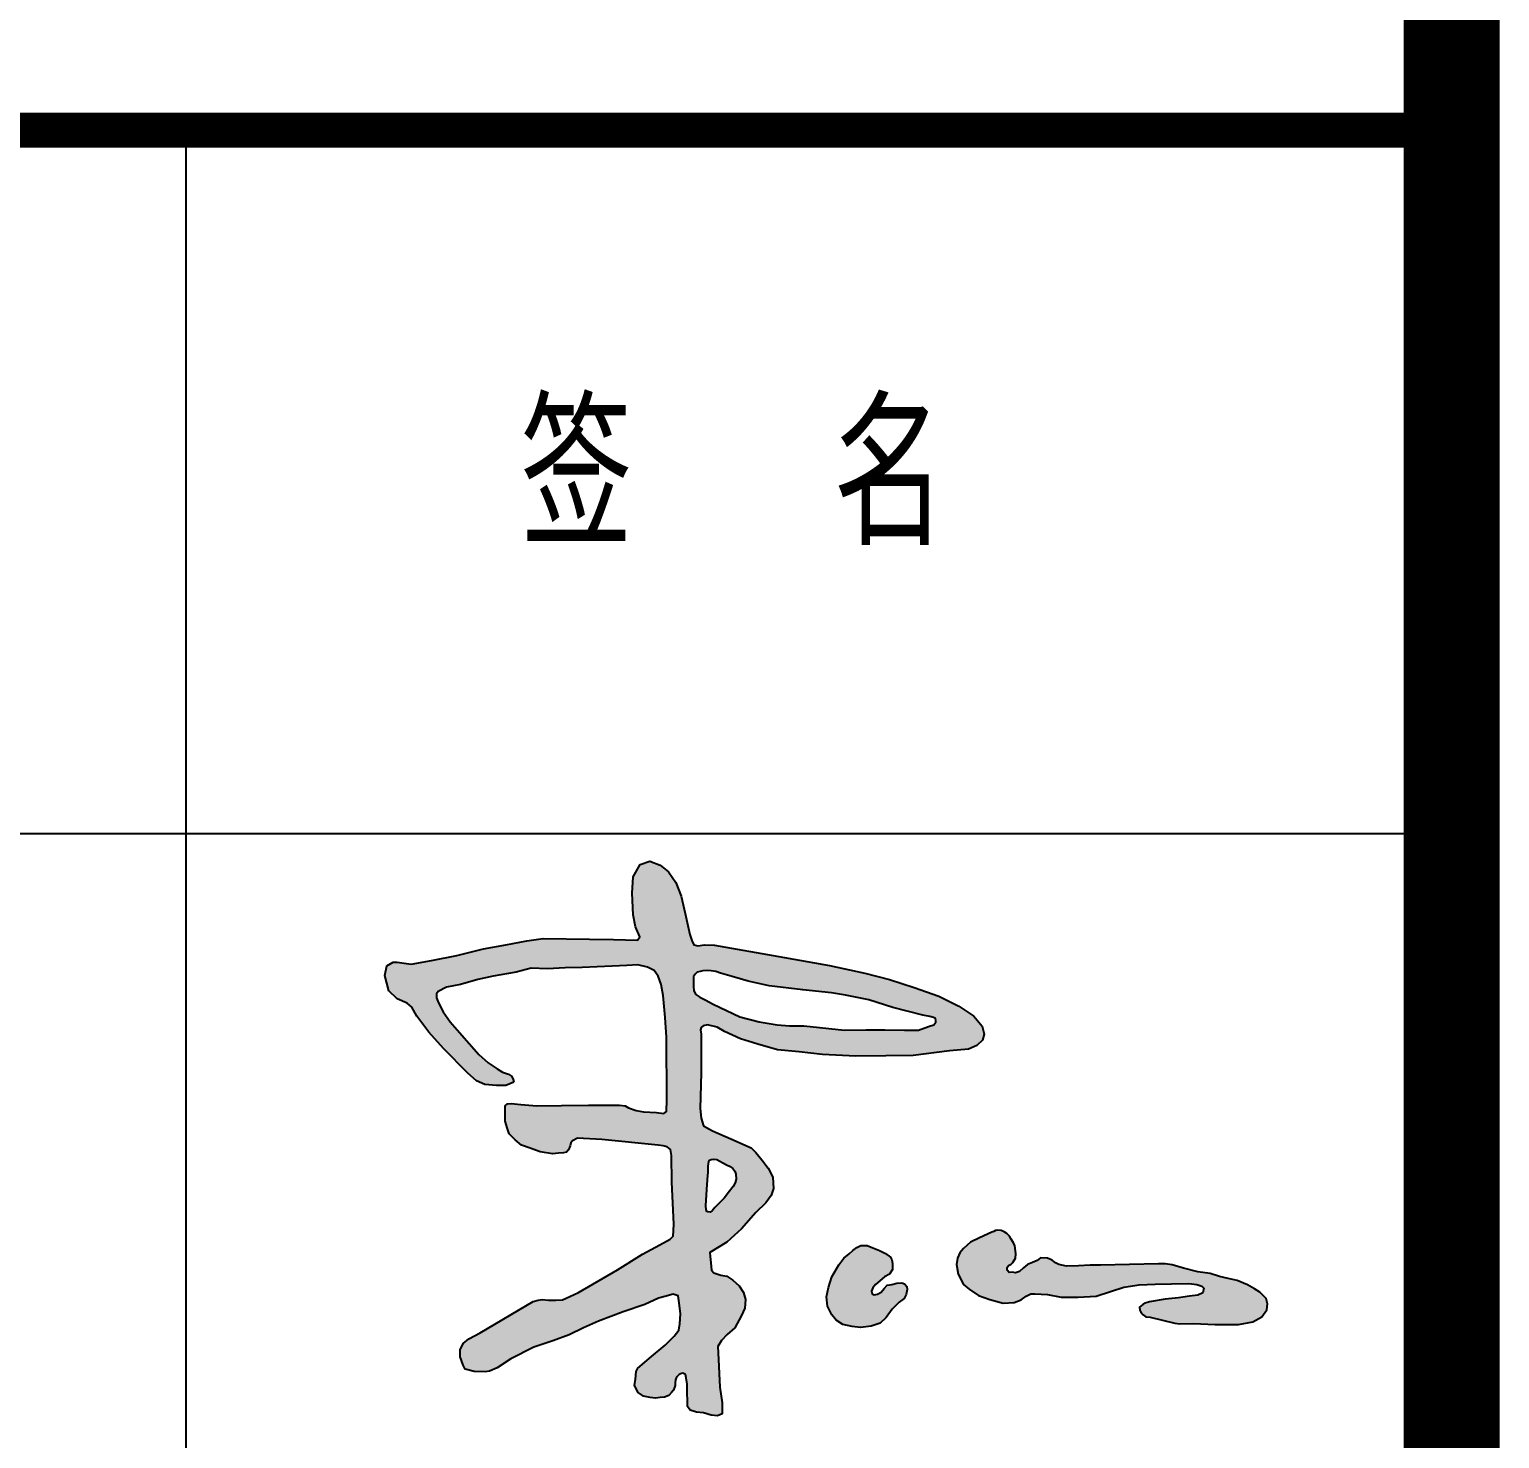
# Model space of a CAD drawing. Extents: x 1162612 to 1711260, y -157368 to 197905.
# Drawn here: x 1689918 to 1692218, y -132325 to -130120 of the extents above; entities that cross this region are included whole.
import ezdxf

# ---------------------------------------------------------------- set-up
doc = ezdxf.new("R2010")
doc.units = 0
doc.header["$LTSCALE"] = 1000
doc.header["$MEASUREMENT"] = 0
doc.layers.get('0').update_dxf_attribs({"linetype": 'CONTINUOUS'})
doc.layers.add('PUB_TEXT', color=7, linetype='CONTINUOUS')
doc.layers.add('PUB_TITLE', color=4, linetype='CONTINUOUS')
doc.styles.add('TQ', font='txt.shx', dxfattribs={"width": 0.8, "bigfont": 'hztxt.shx'})

msp = doc.modelspace()

# ---------------------------------------------------------------- hatches: boundary and pattern name
h = msp.add_hatch(color=7)
h.paths.add_polyline_path([(1690969.2, -131692), (1690968, -131685.4), (1690969, -131681.6), (1690972.2, -131678.9), (1690979.2, -131677.2), (1690994.1, -131681.2), (1691005.7, -131687.6), (1691030.9, -131699), (1691057.8, -131707.6), (1691088.6, -131716.7), (1691122.4, -131719.6), (1691159, -131723.6), (1691211, -131726.4), (1691257.9, -131725.8), (1691300.7, -131725.3), (1691357.9, -131718.1), (1691387.3, -131715.4), (1691400.4, -131709.9), (1691409.5, -131701.3), (1691411.7, -131691.9), (1691409, -131679.2), (1691395.9, -131663.9), (1691372.5, -131648.1), (1691341, -131632.7), (1691302.4, -131619.2), (1691263.8, -131606.3), (1691225.2, -131596.7), (1691169.8, -131584.5), (1691090.6, -131570.2), (1690989.8, -131552.9), (1690974.3, -131552.3), (1690963.8, -131553.9), (1690957.7, -131552), (1690954.6, -131545.3), (1690951.4, -131535.8), (1690949.2, -131526.7), (1690944.2, -131503.2), (1690937.9, -131476.1), (1690929.3, -131454.9), (1690918, -131437.8), (1690904.8, -131427.8), (1690888.6, -131421.5), (1690873.6, -131426.5), (1690862.8, -131445.9), (1690861.4, -131471.6), (1690862.9, -131505.3), (1690866.4, -131523.9), (1690873.2, -131539.6), (1690869.5, -131544.7), (1690831.9, -131543.7), (1690794.3, -131543.2), (1690721.9, -131542.3), (1690696.5, -131545.8), (1690663.5, -131552.4), (1690628.4, -131558.5), (1690586.7, -131568.7), (1690547, -131576.8), (1690515.5, -131582.4), (1690493.6, -131579.3), (1690487, -131579.3), (1690477.4, -131584.9), (1690474.3, -131600.2), (1690480.5, -131624.2), (1690493.7, -131636.9), (1690509, -131643.5), (1690516.6, -131649.6), (1690524.2, -131663.8), (1690543, -131688.7), (1690565.9, -131714.6), (1690604.2, -131752.7), (1690617.5, -131764.7), (1690630.4, -131770.8), (1690648.9, -131772.4), (1690663.4, -131772.4), (1690675.8, -131767.2), (1690675.6, -131765.5), (1690675.4, -131764.3), (1690674.5, -131761.2), (1690672.5, -131757.7), (1690667.9, -131754.7), (1690658.4, -131751.2), (1690650.1, -131746.1), (1690635.9, -131736.7), (1690621.1, -131724), (1690605.9, -131706.8), (1690587.6, -131685.4), (1690576.4, -131672.7), (1690565.3, -131656.9), (1690558.2, -131642.8), (1690555.1, -131635.1), (1690555.1, -131628.9), (1690557.6, -131625.2), (1690570.7, -131618.3), (1690592.5, -131614.3), (1690619.9, -131606.3), (1690643.9, -131601.2), (1690679.9, -131594.9), (1690703.4, -131588.6), (1690728.7, -131589.8), (1690756.1, -131588.1), (1690783, -131587.5), (1690829.8, -131585.8), (1690852.7, -131584.7), (1690869.8, -131583.5), (1690885.3, -131587), (1690895.6, -131592.1), (1690901.9, -131601.2), (1690906.4, -131614.4), (1690909.9, -131631.5), (1690912.7, -131665.8), (1690915, -131696.6), (1690915.3, -131794.8), (1690915, -131812.9), (1690910.8, -131816.1), (1690899.1, -131814.5), (1690879, -131813.2), (1690867.6, -131811.6), (1690855.2, -131807.2), (1690850.1, -131804), (1690841.1, -131802.8), (1690793.1, -131802.8), (1690750.8, -131803.5), (1690712, -131803.8), (1690687.2, -131801.9), (1690671.9, -131800.3), (1690665.9, -131800.9), (1690662.7, -131804.1), (1690662.4, -131815.2), (1690662.7, -131827.9), (1690665.9, -131840), (1690668.7, -131848), (1690678, -131857.5), (1690687.8, -131865.4), (1690701.5, -131870.5), (1690717.4, -131876.2), (1690736.5, -131879), (1690745.8, -131878.3), (1690753.8, -131877.6), (1690758.2, -131876.6), (1690761.6, -131872.8), (1690763.9, -131866.5), (1690765.4, -131862.1), (1690767.6, -131858.9), (1690775.6, -131854.7), (1690813.8, -131856.7), (1690902, -131865.8), (1690909.9, -131866.4), (1690915.9, -131868), (1690921.1, -131872.5), (1690922.5, -131881.7), (1690923.1, -131923.4), (1690926.2, -131989.4), (1690925.9, -131999.2), (1690925.1, -132007.7), (1690920.5, -132012.6), (1690904.2, -132021.6), (1690877.5, -132036.1), (1690838.2, -132060.4), (1690777.4, -132096.3), (1690763.8, -132102.5), (1690752.3, -132107.4), (1690741.7, -132107.8), (1690730, -132108.1), (1690720.4, -132107.2), (1690714.1, -132107.9), (1690706.5, -132110.2), (1690623.4, -132158.9), (1690605.8, -132168.5), (1690596.5, -132175.6), (1690592, -132185.5), (1690592, -132196.5), (1690596.5, -132209.8), (1690599.9, -132216.2), (1690614, -132219.6), (1690631, -132220.2), (1690638.1, -132219.1), (1690649.7, -132214.1), (1690671.5, -132199.9), (1690707.1, -132181.5), (1690736.9, -132171.5), (1690762.7, -132162.5), (1690784.8, -132151.2), (1690808.4, -132140.8), (1690846.9, -132126.4), (1690881.2, -132114.7), (1690902.5, -132104.7), (1690912.4, -132102.5), (1690925.5, -132098.9), (1690933.2, -132101.1), (1690934.6, -132112.4), (1690936.8, -132129.6), (1690935.5, -132144.9), (1690934.1, -132154.9), (1690926.9, -132164.3), (1690912.9, -132178.4), (1690891.2, -132196), (1690870.2, -132214.5), (1690867.5, -132219.5), (1690866.5, -132231.8), (1690865, -132241.6), (1690870.7, -132252.7), (1690879, -132258.2), (1690889.1, -132260.2), (1690897.7, -132261.5), (1690905.2, -132260.5), (1690911.7, -132259.7), (1690918.5, -132257.2), (1690922.6, -132252.4), (1690925.8, -132248.9), (1690928.3, -132241.6), (1690928.3, -132237.4), (1690929.1, -132232.6), (1690930.6, -132228.3), (1690934.9, -132224.5), (1690936.9, -132223.3), (1690940.4, -132222.3), (1690944.4, -132224.3), (1690945.7, -132229.6), (1690947.2, -132239.6), (1690947.4, -132251.3), (1690947.7, -132267.3), (1690947.7, -132274.5), (1690951.7, -132280.2), (1690961.7, -132283.1), (1690972.8, -132284.5), (1690984.9, -132288.1), (1690994.6, -132289.1), (1691001.9, -132285.7), (1691001.9, -132268.4), (1690998.3, -132243.9), (1690995.8, -132190.3), (1690995.4, -132180.3), (1691001.1, -132171), (1691009.9, -132161.8), (1691022, -132151.3), (1691032.4, -132132), (1691037.7, -132120.7), (1691038.5, -132107.1), (1691035.3, -132096.2), (1691028.4, -132085.8), (1691018.6, -132076.8), (1691009.3, -132070.7), (1690999.8, -132068.8), (1690988.7, -132065.3), (1690985.5, -132060.9), (1690984.2, -132049.7), (1690983.3, -132039.9), (1690982.8, -132033.3), (1691009.2, -132017.2), (1691032.3, -131996.7), (1691054.4, -131971.1), (1691070.5, -131955.8), (1691078.5, -131944.2), (1691082.1, -131933.3), (1691081.3, -131915.9), (1691074.1, -131901.8), (1691064, -131888.6), (1691054.4, -131877.3), (1691047.2, -131869.7), (1691015.7, -131855.6), (1690986.8, -131843.4), (1690972.8, -131835.3), (1690968.9, -131823.1), (1690967.6, -131808.3), (1690969.2, -131752.3)])
h.paths.add_polyline_path([(1690987.9, -131645.2), (1690975.4, -131638.2), (1690966.8, -131633.9), (1690960.8, -131629.7), (1690957.8, -131624.4), (1690957.3, -131616.8), (1690957, -131601.8), (1690958.6, -131599.8), (1690960, -131597.5), (1690962.8, -131595.2), (1690967.3, -131593.8), (1690971.5, -131592.9), (1690978.9, -131592.6), (1690984.8, -131592.7), (1690991.9, -131593.8), (1690999.5, -131596.3), (1691017.8, -131601.9), (1691042.8, -131609), (1691075.3, -131616.1), (1691128.4, -131622.8), (1691173, -131627.4), (1691194.7, -131630.8), (1691231.3, -131638.2), (1691269, -131650.2), (1691315.7, -131662.1), (1691326.9, -131664.1), (1691332.7, -131665.9), (1691335.6, -131667.7), (1691336.3, -131670.6), (1691336.5, -131673.1), (1691333.1, -131677.3), (1691324.9, -131679.7), (1691309.1, -131685.6), (1691287.3, -131685.9), (1691256.5, -131685.2), (1691226.9, -131685.2), (1691193.5, -131685.9), (1691129.7, -131678.8), (1691107.2, -131678.8), (1691087.9, -131677.5), (1691059.7, -131672.4), (1691029.5, -131664.7)], flags=16)
h.paths.add_polyline_path([(1690984.9, -131887.9), (1690988.4, -131887.3), (1690993.5, -131887.9), (1691008.5, -131896.3), (1691014.5, -131898.8), (1691018.6, -131902.1), (1691021.8, -131906.1), (1691023.3, -131911.1), (1691024.1, -131918.9), (1691022.3, -131924.5), (1691019.1, -131930.2), (1691013.3, -131937.8), (1691005.2, -131948.3), (1690997.4, -131956.1), (1690990.4, -131963.2), (1690986.1, -131968.4), (1690983.1, -131970.2), (1690979.8, -131970.1), (1690978.1, -131969.1), (1690976.7, -131966.2), (1690976.5, -131960.3), (1690978.2, -131934.9), (1690978.9, -131919.9), (1690979.5, -131913.2), (1690980.3, -131908.5), (1690980.3, -131898.4), (1690980.9, -131891.3), (1690982.1, -131888.9)], flags=16)
h = msp.add_hatch(color=7)
h.paths.add_polyline_path([(1691279, -132111.2), (1691286.9, -132105.3), (1691289.7, -132099.1), (1691291.4, -132091.5), (1691290.9, -132086.7), (1691287.5, -132082.7), (1691283, -132080.7), (1691275.3, -132081.6), (1691267.4, -132083.5), (1691260.3, -132084.7), (1691255.5, -132089.8), (1691251, -132095.7), (1691245.1, -132098.8), (1691240, -132099.9), (1691236.6, -132098.2), (1691235.4, -132094), (1691237.7, -132088.9), (1691242, -132083.3), (1691256.1, -132071.6), (1691263.7, -132067.3), (1691268.6, -132060.1), (1691268.4, -132050.7), (1691267.3, -132044.7), (1691265.3, -132040.7), (1691257.5, -132035.1), (1691248.3, -132030.6), (1691237.8, -132026.2), (1691229.1, -132022.6), (1691219, -132022.6), (1691212.5, -132025.6), (1691206.6, -132030.1), (1691200.7, -132035.5), (1691192.2, -132042.5), (1691184.3, -132052.7), (1691173.8, -132071.4), (1691168.4, -132088.1), (1691165, -132102.8), (1691166.7, -132117.2), (1691173.5, -132130.8), (1691180.3, -132139.3), (1691190.8, -132146), (1691205.5, -132149.2), (1691218.2, -132150.9), (1691234.9, -132148.9), (1691249, -132144.1), (1691258.4, -132135), (1691267.7, -132122.3)])
h.paths.add_polyline_path([(1691808, -132077.2), (1691793.5, -132074.4), (1691780.2, -132071.2), (1691765.4, -132066.4), (1691746.1, -132063.6), (1691723.6, -132058), (1691705.9, -132052.7), (1691695, -132051.1), (1691684.6, -132051.1), (1691594, -132053.3), (1691577.8, -132053.3), (1691559.7, -132054.4), (1691540.5, -132054.7), (1691528.9, -132052.1), (1691523.3, -132049.9), (1691518.5, -132045.6), (1691511.1, -132042.2), (1691500, -132042), (1691495, -132045.9), (1691487.6, -132049), (1691479.7, -132052.1), (1691473.5, -132057.5), (1691467.1, -132063.1), (1691460.9, -132065.1), (1691456.3, -132064.5), (1691450.8, -132064.7), (1691448, -132061), (1691447.8, -132057.1), (1691450, -132054), (1691453.9, -132051.7), (1691456.7, -132049.1), (1691460.7, -132042.4), (1691461.2, -132035.7), (1691460.9, -132030.8), (1691460, -132023.3), (1691457.7, -132018.4), (1691454.1, -132012.7), (1691451.7, -132008), (1691447.2, -132003.6), (1691443.2, -132000.9), (1691438.6, -131999.3), (1691432.2, -131998.3), (1691429.6, -131999.1), (1691427.1, -132000.4), (1691424, -132001.5), (1691404.7, -132010.3), (1691390.3, -132017.5), (1691379.8, -132027.2), (1691373.8, -132034), (1691370.2, -132042.4), (1691368.6, -132052.5), (1691371.4, -132067.3), (1691379.4, -132083.8), (1691388.3, -132091), (1691403.1, -132100.7), (1691420.8, -132107.1), (1691441.7, -132112.7), (1691458.6, -132111.9), (1691469.9, -132107.5), (1691477.5, -132101.9), (1691484.8, -132098.2), (1691491.2, -132098.2), (1691510.9, -132099.1), (1691532.3, -132103.1), (1691559, -132103.6), (1691586.9, -132101.6), (1691609.4, -132094.6), (1691630.6, -132087.5), (1691654.4, -132084.3), (1691679.5, -132083), (1691705.2, -132082.4), (1691732.2, -132081.9), (1691744.6, -132083.5), (1691752.6, -132086.1), (1691755.7, -132089.2), (1691754.2, -132096.8), (1691746.1, -132100.2), (1691733.2, -132101.7), (1691715.7, -132104.2), (1691694.9, -132106.7), (1691670.5, -132110.5), (1691664, -132112.7), (1691659.9, -132115), (1691655, -132119.2), (1691655.4, -132123.6), (1691657, -132127), (1691660.5, -132131.1), (1691664.9, -132134), (1691671.5, -132134.7), (1691710, -132144.1), (1691717.9, -132145.1), (1691739.2, -132144.7), (1691773.4, -132145.9), (1691809.6, -132145.9), (1691832.5, -132141.9), (1691846.2, -132134.3), (1691854.2, -132123.4), (1691855, -132113.8), (1691853, -132105.3), (1691843.4, -132095.3), (1691834.9, -132090.5), (1691823.7, -132084.1)])

# ---------------------------------------------------------------- linework, layer by layer
for points in [[(1690675.8, -131767.2), (1690663.4, -131772.4), (1690648.9, -131772.4), (1690630.4, -131770.8), (1690617.5, -131764.7), (1690604.2, -131752.7), (1690565.9, -131714.6), (1690543, -131688.7), (1690524.2, -131663.8), (1690516.6, -131649.6), (1690509, -131643.5), (1690493.7, -131636.9), (1690480.5, -131624.2), (1690474.3, -131600.2), (1690477.4, -131584.9), (1690487, -131579.3), (1690493.6, -131579.3), (1690515.5, -131582.4), (1690547, -131576.8), (1690586.7, -131568.7), (1690628.4, -131558.5), (1690663.5, -131552.4), (1690696.5, -131545.8), (1690721.9, -131542.3), (1690794.3, -131543.2), (1690831.9, -131543.7), (1690869.5, -131544.7), (1690873.2, -131539.6), (1690866.4, -131523.9), (1690862.9, -131505.3), (1690861.4, -131471.6), (1690862.8, -131445.9), (1690873.6, -131426.5), (1690888.6, -131421.5), (1690904.8, -131427.8), (1690918, -131437.8), (1690929.3, -131454.9), (1690937.9, -131476.1), (1690944.2, -131503.2), (1690949.2, -131526.7), (1690951.4, -131535.8), (1690954.6, -131545.3), (1690957.7, -131552), (1690963.8, -131553.9), (1690974.3, -131552.3), (1690989.8, -131552.9), (1691090.6, -131570.2), (1691169.8, -131584.5), (1691225.2, -131596.7), (1691263.8, -131606.3), (1691302.4, -131619.2), (1691341, -131632.7), (1691372.5, -131648.1), (1691395.9, -131663.9), (1691409, -131679.2), (1691411.7, -131691.9), (1691409.5, -131701.3), (1691400.4, -131709.9), (1691387.3, -131715.4), (1691357.9, -131718.1), (1691300.7, -131725.3), (1691257.9, -131725.8), (1691211, -131726.4), (1691159, -131723.6), (1691122.4, -131719.6), (1691088.6, -131716.7), (1691057.8, -131707.6), (1691030.9, -131699), (1691005.7, -131687.6), (1690994.1, -131681.2), (1690979.2, -131677.2), (1690972.2, -131678.9), (1690969, -131681.6), (1690968, -131685.4), (1690969.2, -131692), (1690969.2, -131752.3), (1690967.6, -131808.3), (1690968.9, -131823.1), (1690972.8, -131835.3), (1690986.8, -131843.4), (1691015.7, -131855.6), (1691047.2, -131869.7), (1691054.4, -131877.3), (1691064, -131888.6), (1691074.1, -131901.8), (1691081.3, -131915.9), (1691082.1, -131933.3), (1691078.5, -131944.2), (1691070.5, -131955.8), (1691054.4, -131971.1), (1691032.3, -131996.7), (1691009.2, -132017.2), (1690982.8, -132033.3), (1690983.3, -132039.9), (1690984.2, -132049.7), (1690985.5, -132060.9), (1690988.7, -132065.3), (1690999.8, -132068.8), (1691009.3, -132070.7), (1691018.6, -132076.8), (1691028.4, -132085.8), (1691035.3, -132096.2), (1691038.5, -132107.1), (1691037.7, -132120.7), (1691032.4, -132132), (1691022, -132151.3), (1691009.9, -132161.8), (1691001.1, -132171), (1690995.4, -132180.3), (1690995.8, -132190.3), (1690998.3, -132243.9), (1691001.9, -132268.4), (1691001.9, -132285.7), (1690994.6, -132289.1), (1690984.9, -132288.1), (1690972.8, -132284.5), (1690961.7, -132283.1), (1690951.7, -132280.2), (1690947.7, -132274.5), (1690947.7, -132267.3), (1690947.4, -132251.3), (1690947.2, -132239.6), (1690945.7, -132229.6), (1690944.4, -132224.3), (1690940.4, -132222.3), (1690936.9, -132223.3), (1690934.9, -132224.5), (1690930.6, -132228.3), (1690929.1, -132232.6), (1690928.3, -132237.4), (1690928.3, -132241.6), (1690925.8, -132248.9), (1690922.6, -132252.4), (1690918.5, -132257.2), (1690911.7, -132259.7), (1690905.2, -132260.5), (1690897.7, -132261.5), (1690889.1, -132260.2), (1690879, -132258.2), (1690870.7, -132252.7), (1690865, -132241.6), (1690866.5, -132231.8), (1690867.5, -132219.5), (1690870.2, -132214.5), (1690891.2, -132196), (1690912.9, -132178.4), (1690926.9, -132164.3), (1690934.1, -132154.9), (1690935.5, -132144.9), (1690936.8, -132129.6), (1690934.6, -132112.4), (1690933.2, -132101.1), (1690925.5, -132098.9), (1690912.4, -132102.5), (1690902.5, -132104.7), (1690881.2, -132114.7), (1690846.9, -132126.4), (1690808.4, -132140.8), (1690784.8, -132151.2), (1690762.7, -132162.5), (1690736.9, -132171.5), (1690707.1, -132181.5), (1690671.5, -132199.9), (1690649.7, -132214.1), (1690638.1, -132219.1), (1690631, -132220.2), (1690614, -132219.6), (1690599.9, -132216.2), (1690596.5, -132209.8), (1690592, -132196.5), (1690592, -132185.5), (1690596.5, -132175.6), (1690605.8, -132168.5), (1690623.4, -132158.9), (1690706.5, -132110.2), (1690714.1, -132107.9), (1690720.4, -132107.2), (1690730, -132108.1), (1690741.7, -132107.8), (1690752.3, -132107.4), (1690763.8, -132102.5), (1690777.4, -132096.3), (1690838.2, -132060.4), (1690877.5, -132036.1), (1690904.2, -132021.6), (1690920.5, -132012.6), (1690925.1, -132007.7), (1690925.9, -131999.2), (1690926.2, -131989.4), (1690923.1, -131923.4), (1690922.5, -131881.7), (1690921.1, -131872.5), (1690915.9, -131868), (1690909.9, -131866.4), (1690902, -131865.8), (1690813.8, -131856.7), (1690775.6, -131854.7), (1690767.6, -131858.9), (1690765.4, -131862.1), (1690763.9, -131866.5), (1690761.6, -131872.8), (1690758.2, -131876.6), (1690753.8, -131877.6), (1690745.8, -131878.3), (1690736.5, -131879), (1690717.4, -131876.2), (1690701.5, -131870.5), (1690687.8, -131865.4), (1690678, -131857.5), (1690668.7, -131848), (1690665.9, -131840), (1690662.7, -131827.9), (1690662.4, -131815.2), (1690662.7, -131804.1), (1690665.9, -131800.9), (1690671.9, -131800.3), (1690687.2, -131801.9), (1690712, -131803.8), (1690750.8, -131803.5), (1690793.1, -131802.8), (1690841.1, -131802.8), (1690850.1, -131804), (1690855.2, -131807.2), (1690867.6, -131811.6), (1690879, -131813.2), (1690899.1, -131814.5), (1690910.8, -131816.1), (1690915, -131812.9), (1690915.3, -131794.8), (1690915, -131696.6), (1690912.7, -131665.8), (1690909.9, -131631.5), (1690906.4, -131614.4), (1690901.9, -131601.2), (1690895.6, -131592.1), (1690885.3, -131587), (1690869.8, -131583.5), (1690852.7, -131584.7), (1690829.8, -131585.8), (1690783, -131587.5), (1690756.1, -131588.1), (1690728.7, -131589.8), (1690703.4, -131588.6), (1690679.9, -131594.9), (1690643.9, -131601.2), (1690619.9, -131606.3), (1690592.5, -131614.3), (1690570.7, -131618.3), (1690557.6, -131625.2), (1690555.1, -131628.9), (1690555.1, -131635.1), (1690558.2, -131642.8), (1690565.3, -131656.9), (1690576.4, -131672.7), (1690587.6, -131685.4), (1690605.9, -131706.8), (1690621.1, -131724), (1690635.9, -131736.7), (1690650.1, -131746.1), (1690658.4, -131751.2), (1690667.9, -131754.7), (1690672.5, -131757.7), (1690674.5, -131761.2), (1690675.4, -131764.3), (1690675.6, -131765.5)], [(1690957, -131601.8), (1690957.3, -131616.8), (1690957.8, -131624.4), (1690960.8, -131629.7), (1690966.8, -131633.9), (1690975.4, -131638.2), (1690987.9, -131645.2), (1691029.5, -131664.7), (1691059.7, -131672.4), (1691087.9, -131677.5), (1691107.2, -131678.8), (1691129.7, -131678.8), (1691193.5, -131685.9), (1691226.9, -131685.2), (1691256.5, -131685.2), (1691287.3, -131685.9), (1691309.1, -131685.6), (1691324.9, -131679.7), (1691333.1, -131677.3), (1691336.5, -131673.1), (1691336.3, -131670.6), (1691335.6, -131667.7), (1691332.7, -131665.9), (1691326.9, -131664.1), (1691315.7, -131662.1), (1691269, -131650.2), (1691231.3, -131638.2), (1691194.7, -131630.8), (1691173, -131627.4), (1691128.4, -131622.8), (1691075.3, -131616.1), (1691042.8, -131609), (1691017.8, -131601.9), (1690999.5, -131596.3), (1690991.9, -131593.8), (1690984.8, -131592.7), (1690978.9, -131592.6), (1690971.5, -131592.9), (1690967.3, -131593.8), (1690962.8, -131595.2), (1690960, -131597.5), (1690958.6, -131599.8)], [(1690980.3, -131908.5), (1690980.3, -131898.4), (1690980.9, -131891.3), (1690982.1, -131888.9), (1690984.9, -131887.9), (1690988.4, -131887.3), (1690993.5, -131887.9), (1691008.5, -131896.3), (1691014.5, -131898.8), (1691018.6, -131902.1), (1691021.8, -131906.1), (1691023.3, -131911.1), (1691024.1, -131918.9), (1691022.3, -131924.5), (1691019.1, -131930.2), (1691013.3, -131937.8), (1691005.2, -131948.3), (1690997.4, -131956.1), (1690990.4, -131963.2), (1690986.1, -131968.4), (1690983.1, -131970.2), (1690979.8, -131970.1), (1690978.1, -131969.1), (1690976.7, -131966.2), (1690976.5, -131960.3), (1690978.2, -131934.9), (1690978.9, -131919.9), (1690979.5, -131913.2)], [(1691424, -132001.5), (1691404.7, -132010.3), (1691390.3, -132017.5), (1691379.8, -132027.2), (1691373.8, -132034), (1691370.2, -132042.4), (1691368.6, -132052.5), (1691371.4, -132067.3), (1691379.4, -132083.8), (1691388.3, -132091), (1691403.1, -132100.7), (1691420.8, -132107.1), (1691441.7, -132112.7), (1691458.6, -132111.9), (1691469.9, -132107.5), (1691477.5, -132101.9), (1691484.8, -132098.2), (1691491.2, -132098.2), (1691510.9, -132099.1), (1691532.3, -132103.1), (1691559, -132103.6), (1691586.9, -132101.6), (1691609.4, -132094.6), (1691630.6, -132087.5), (1691654.4, -132084.3), (1691679.5, -132083), (1691705.2, -132082.4), (1691732.2, -132081.9), (1691744.6, -132083.5), (1691752.6, -132086.1), (1691755.7, -132089.2), (1691754.2, -132096.8), (1691746.1, -132100.2), (1691733.2, -132101.7), (1691715.7, -132104.2), (1691694.9, -132106.7), (1691670.5, -132110.5), (1691664, -132112.7), (1691659.9, -132115), (1691655, -132119.2), (1691655.4, -132123.6), (1691657, -132127), (1691660.5, -132131.1), (1691664.9, -132134), (1691671.5, -132134.7), (1691710, -132144.1), (1691717.9, -132145.1), (1691739.2, -132144.7), (1691773.4, -132145.9), (1691809.6, -132145.9), (1691832.5, -132141.9), (1691846.2, -132134.3), (1691854.2, -132123.4), (1691855, -132113.8), (1691853, -132105.3), (1691843.4, -132095.3), (1691834.9, -132090.5), (1691823.7, -132084.1), (1691808, -132077.2), (1691793.5, -132074.4), (1691780.2, -132071.2), (1691765.4, -132066.4), (1691746.1, -132063.6), (1691723.6, -132058), (1691705.9, -132052.7), (1691695, -132051.1), (1691684.6, -132051.1), (1691594, -132053.3), (1691577.8, -132053.3), (1691559.7, -132054.4), (1691540.5, -132054.7), (1691528.9, -132052.1), (1691523.3, -132049.9), (1691518.5, -132045.6), (1691511.1, -132042.2), (1691500, -132042), (1691495, -132045.9), (1691487.6, -132049), (1691479.7, -132052.1), (1691473.5, -132057.5), (1691467.1, -132063.1), (1691460.9, -132065.1), (1691456.3, -132064.5), (1691450.8, -132064.7), (1691448, -132061), (1691447.8, -132057.1), (1691450, -132054), (1691453.9, -132051.7), (1691456.7, -132049.1), (1691460.7, -132042.4), (1691461.2, -132035.7), (1691460.9, -132030.8), (1691460, -132023.3), (1691457.7, -132018.4), (1691454.1, -132012.7), (1691451.7, -132008), (1691447.2, -132003.6), (1691443.2, -132000.9), (1691438.6, -131999.3), (1691432.2, -131998.3), (1691429.6, -131999.1), (1691427.1, -132000.4)], [(1691212.5, -132025.6), (1691219, -132022.6), (1691229.1, -132022.6), (1691237.8, -132026.2), (1691248.3, -132030.6), (1691257.5, -132035.1), (1691265.3, -132040.7), (1691267.3, -132044.7), (1691268.4, -132050.7), (1691268.6, -132060.1), (1691263.7, -132067.3), (1691256.1, -132071.6), (1691242, -132083.3), (1691237.7, -132088.9), (1691235.4, -132094), (1691236.6, -132098.2), (1691240, -132099.9), (1691245.1, -132098.8), (1691251, -132095.7), (1691255.5, -132089.8), (1691260.3, -132084.7), (1691267.4, -132083.5), (1691275.3, -132081.6), (1691283, -132080.7), (1691287.5, -132082.7), (1691290.9, -132086.7), (1691291.4, -132091.5), (1691289.7, -132099.1), (1691286.9, -132105.3), (1691279, -132111.2), (1691267.7, -132122.3), (1691258.4, -132135), (1691249, -132144.1), (1691234.9, -132148.9), (1691218.2, -132150.9), (1691205.5, -132149.2), (1691190.8, -132146), (1691180.3, -132139.3), (1691173.5, -132130.8), (1691166.7, -132117.2), (1691165, -132102.8), (1691168.4, -132088.1), (1691173.8, -132071.4), (1691184.3, -132052.7), (1691192.2, -132042.5), (1691200.7, -132035.5), (1691206.6, -132030.1)]]:
    msp.add_lwpolyline(points, close=True)
at = {"layer": 'PUB_TITLE', "color": 4}
for p, q in [((1690163.3, -137977.8), (1690163.3, -130277.8)), ((1686093.3, -131377.8), (1692143.3, -131377.8))]:
    msp.add_line(p, q, dxfattribs=at)
at = {"layer": 'PUB_TITLE', "const_width": 150}
msp.add_lwpolyline([(1608293.3, -155868.2), (1692143.3, -155868.2), (1692143.3, -95868.2), (1608293.3, -95868.2)], close=True, dxfattribs=at)
at = {"layer": 'PUB_TITLE', "color": 4, "const_width": 55}
msp.add_lwpolyline([(1686093.3, -130277.8), (1692143.3, -130277.8)], dxfattribs=at)

# ---------------------------------------------------------------- texts
at = {"layer": 'PUB_TEXT', "color": 2, "insert": (1690685.9, -130707.2), "char_height": 220, "width": 1847.813, "attachment_point": 1, "style": 'TQ'}
msp.add_mtext('签  名', dxfattribs=at)

doc.saveas('drawing.dxf')
